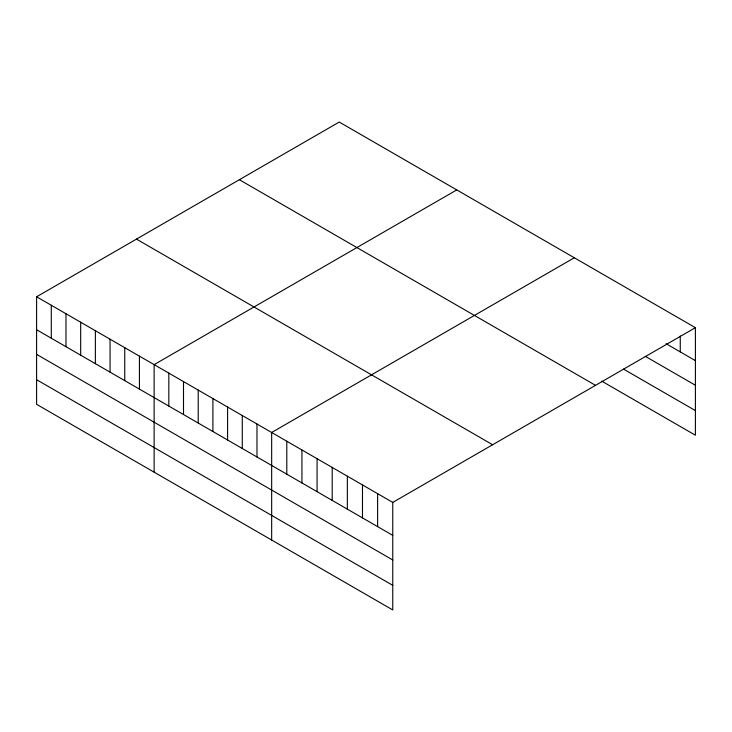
<?xml version="1.0" encoding="UTF-8"?>
<svg xmlns="http://www.w3.org/2000/svg" width="732" height="732" viewBox="0 0 732 732"><rect width="100%" height="100%" fill="white"/><g stroke="black" fill="none" stroke-linecap="round" stroke-linejoin="round"><path stroke-width="1.1" d="M36.6 296.78L392.764 502.408L392.764 609.948L36.6 404.32L36.6 296.78L339.236 122.052L695.4 327.68L695.4 435.22L601.741 381.143M456.777 189.908L154.132 364.637L154.132 472.177M574.309 257.765L271.663 432.493L271.663 540.033M392.764 502.408L695.4 327.68M666.074 343.701L695.4 360.638M645.258 356.301L695.4 385.252M623.499 369.093L695.4 410.606M239.373 179.715L595.528 385.343M136.472 239.117L492.627 444.745M36.6 329.739L392.764 535.367M36.6 354.352L392.764 559.98M36.6 379.707L392.764 585.335M680.266 335.988L680.266 351.891M377.62 493.67L377.62 526.619M362.486 484.932L362.486 517.881M347.352 476.184L347.352 509.143M332.209 467.446L332.209 500.404M317.075 458.708L317.075 491.666M301.941 449.97L301.941 482.928M286.798 441.231L286.798 474.19M256.978 424.011L256.978 456.969M242.283 415.529L242.283 448.487M227.588 407.047L227.588 440.005M212.902 398.565L212.902 431.523M198.207 390.083L198.207 423.041M183.512 381.601L183.512 414.559M168.827 373.119L168.827 406.077M139.437 356.155L139.437 389.113M124.751 347.673L124.751 380.631M110.056 339.19L110.056 372.149M95.37 330.708L95.37 363.667M80.676 322.226L80.676 355.185M65.981 313.744L65.981 346.703M51.295 305.262L51.295 338.221"/></g></svg>
